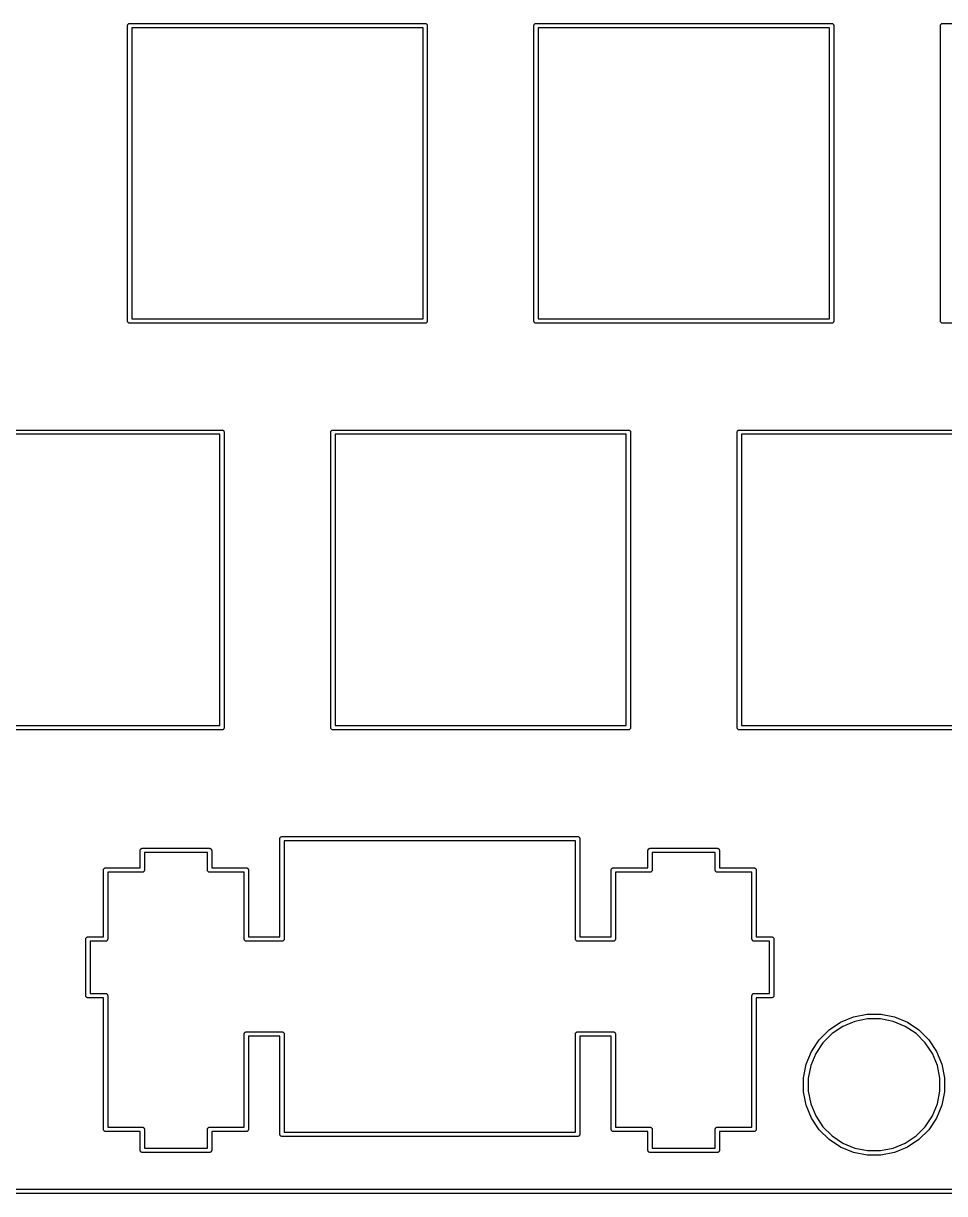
# Model space of a CAD drawing. Header units: centimetres. Extents: x -0.1 to 30.4, y -9.4 to 0.1.
# Drawn here: x 8.7 to 13.02, y -9.43 to -3.95 of the extents above; entities that cross this region are included whole.
import ezdxf

# ---------------------------------------------------------------- set-up
doc = ezdxf.new("R2010")
doc.units = ezdxf.units.CM
doc.header["$MEASUREMENT"] = 0
doc.layers.add('KeyboardPlate v1_BLACK', color=7, linetype='Continuous')

msp = doc.modelspace()

# ---------------------------------------------------------------- linework, layer by layer
at = {"layer": 'KeyboardPlate v1_BLACK'}
for p, q in [((9.18897, -3.96035), (9.18916, -3.95839)), ((9.18901, -3.96084), (9.18897, -3.96035)), ((9.18901, -5.34476), (9.18901, -3.96084)), ((9.18916, -3.95839), (9.18973, -3.9565)), ((9.18973, -3.9565), (9.19066, -3.95477)), ((9.19066, -3.95477), (9.19191, -3.95324)), ((9.19191, -3.95324), (9.19343, -3.952)), ((9.19343, -3.952), (9.19517, -3.95107)), ((9.19517, -3.95107), (9.19705, -3.95049)), ((9.19705, -3.95049), (9.19852, -3.95035)), ((9.19852, -3.95035), (9.19901, -3.9503)), ((9.19901, -3.9503), (9.1995, -3.95035)), ((9.1995, -3.95035), (10.5836, -3.95035)), ((9.20901, -3.97035), (9.20901, -5.33525)), ((10.5741, -3.97035), (9.20901, -3.97035)), ((10.5741, -5.33525), (10.5741, -3.97035)), ((10.5836, -3.95035), (10.5841, -3.9503)), ((10.5841, -3.9503), (10.5846, -3.95035)), ((10.5846, -3.95035), (10.5861, -3.95049)), ((10.5861, -3.95049), (10.5879, -3.95107)), ((10.5879, -3.95107), (10.5897, -3.952)), ((10.5897, -3.952), (10.5912, -3.95324)), ((10.5912, -3.95324), (10.5925, -3.95477)), ((10.5925, -3.95477), (10.5934, -3.9565)), ((10.5934, -3.9565), (10.594, -3.95839)), ((10.594, -3.95839), (10.5942, -3.96035)), ((10.5942, -3.96035), (10.5941, -3.96084)), ((10.5941, -3.96084), (10.5941, -5.34476)), ((11.094, -3.96035), (11.0941, -3.95839)), ((11.094, -3.96084), (11.094, -3.96035)), ((11.094, -5.34476), (11.094, -3.96084)), ((11.0941, -3.95839), (11.0947, -3.9565)), ((11.0947, -3.9565), (11.0956, -3.95477)), ((11.0956, -3.95477), (11.0969, -3.95324)), ((11.0969, -3.95324), (11.0984, -3.952)), ((11.0984, -3.952), (11.1002, -3.95107)), ((11.1002, -3.95107), (11.102, -3.95049)), ((11.102, -3.95049), (11.1035, -3.95035)), ((11.1035, -3.95035), (11.104, -3.9503)), ((11.104, -3.9503), (11.1045, -3.95035)), ((11.1045, -3.95035), (12.4886, -3.95035)), ((12.4791, -3.97035), (11.114, -3.97035)), ((11.114, -3.97035), (11.114, -5.33525)), ((12.4791, -5.33525), (12.4791, -3.97035)), ((12.4886, -3.95035), (12.4891, -3.9503)), ((12.4891, -3.9503), (12.4896, -3.95035)), ((12.4896, -3.95035), (12.4911, -3.95049)), ((12.4911, -3.95049), (12.4929, -3.95107)), ((12.4929, -3.95107), (12.4947, -3.952)), ((12.4947, -3.952), (12.4962, -3.95324)), ((12.4962, -3.95324), (12.4975, -3.95477)), ((12.4975, -3.95477), (12.4984, -3.9565)), ((12.4984, -3.9565), (12.499, -3.95839)), ((12.499, -3.95839), (12.4992, -3.96035)), ((12.4992, -3.96035), (12.4991, -3.96084)), ((12.4991, -3.96084), (12.4991, -5.34476)), ((12.999, -3.96035), (12.9991, -3.95839)), ((12.999, -3.96084), (12.999, -3.96035)), ((12.999, -5.34476), (12.999, -3.96084)), ((12.9991, -3.95839), (12.9997, -3.9565)), ((12.9997, -3.9565), (13.0006, -3.95477)), ((13.0006, -3.95477), (13.0019, -3.95324)), ((13.0019, -3.95324), (13.0034, -3.952)), ((13.0034, -3.952), (13.0052, -3.95107)), ((13.0052, -3.95107), (13.007, -3.95049)), ((13.007, -3.95049), (13.0085, -3.95035)), ((13.0085, -3.95035), (13.009, -3.9503)), ((13.009, -3.9503), (13.0095, -3.95035)), ((13.0095, -3.95035), (14.3936, -3.95035)), ((9.18897, -5.34525), (9.18901, -5.34476)), ((9.18916, -5.34721), (9.18897, -5.34525)), ((9.18973, -5.3491), (9.18916, -5.34721)), ((9.19066, -5.35083), (9.18973, -5.3491)), ((9.19191, -5.35236), (9.19066, -5.35083)), ((9.19343, -5.3536), (9.19191, -5.35236)), ((9.19517, -5.35453), (9.19343, -5.3536)), ((9.19705, -5.35511), (9.19517, -5.35453)), ((9.19901, -5.3553), (9.19705, -5.35511)), ((9.1995, -5.35525), (9.19901, -5.3553)), ((10.5836, -5.35525), (9.1995, -5.35525)), ((9.20901, -5.33525), (10.5741, -5.33525)), ((10.5841, -5.3553), (10.5836, -5.35525)), ((10.5846, -5.35525), (10.5841, -5.3553)), ((10.5861, -5.35511), (10.5846, -5.35525)), ((10.5879, -5.35453), (10.5861, -5.35511)), ((10.5897, -5.3536), (10.5879, -5.35453)), ((10.5912, -5.35236), (10.5897, -5.3536)), ((10.5925, -5.35083), (10.5912, -5.35236)), ((10.5934, -5.3491), (10.5925, -5.35083)), ((10.594, -5.34721), (10.5934, -5.3491)), ((10.5942, -5.34525), (10.594, -5.34721)), ((10.5941, -5.34476), (10.5942, -5.34525)), ((11.094, -5.34525), (11.094, -5.34476)), ((11.0941, -5.34721), (11.094, -5.34525)), ((11.0947, -5.3491), (11.0941, -5.34721)), ((11.0956, -5.35083), (11.0947, -5.3491)), ((11.0969, -5.35236), (11.0956, -5.35083)), ((11.0984, -5.3536), (11.0969, -5.35236)), ((11.1002, -5.35453), (11.0984, -5.3536)), ((11.102, -5.35511), (11.1002, -5.35453)), ((11.104, -5.3553), (11.102, -5.35511)), ((11.1045, -5.35525), (11.104, -5.3553)), ((12.4886, -5.35525), (11.1045, -5.35525)), ((11.114, -5.33525), (12.4791, -5.33525)), ((12.4891, -5.3553), (12.4886, -5.35525)), ((12.4896, -5.35525), (12.4891, -5.3553)), ((12.4911, -5.35511), (12.4896, -5.35525)), ((12.4929, -5.35453), (12.4911, -5.35511)), ((12.4947, -5.3536), (12.4929, -5.35453)), ((12.4962, -5.35236), (12.4947, -5.3536)), ((12.4975, -5.35083), (12.4962, -5.35236)), ((12.4984, -5.3491), (12.4975, -5.35083)), ((12.499, -5.34721), (12.4984, -5.3491)), ((12.4992, -5.34525), (12.499, -5.34721)), ((12.4991, -5.34476), (12.4992, -5.34525)), ((12.999, -5.34525), (12.999, -5.34476)), ((12.9991, -5.34721), (12.999, -5.34525)), ((12.9997, -5.3491), (12.9991, -5.34721)), ((13.0006, -5.35083), (12.9997, -5.3491)), ((13.0019, -5.35236), (13.0006, -5.35083)), ((13.0034, -5.3536), (13.0019, -5.35236)), ((13.0052, -5.35453), (13.0034, -5.3536)), ((13.007, -5.35511), (13.0052, -5.35453)), ((13.009, -5.3553), (13.007, -5.35511)), ((13.0095, -5.35525), (13.009, -5.3553)), ((14.3936, -5.35525), (13.0095, -5.35525)), ((8.247, -5.85535), (9.63106, -5.85535)), ((9.63106, -5.85535), (9.63155, -5.8553)), ((9.63155, -5.8553), (9.63204, -5.85535)), ((9.63204, -5.85535), (9.63351, -5.85549)), ((9.63351, -5.85549), (9.6354, -5.85607)), ((9.6354, -5.85607), (9.63714, -5.857)), ((9.63714, -5.857), (9.63866, -5.85824)), ((9.63866, -5.85824), (9.63991, -5.85977)), ((9.63991, -5.85977), (9.64084, -5.8615)), ((9.64084, -5.8615), (9.64141, -5.86339)), ((9.64141, -5.86339), (9.6416, -5.86535)), ((9.6416, -5.86535), (9.64155, -5.86584)), ((9.64155, -5.86584), (9.64155, -7.24978)), ((10.1415, -5.86535), (10.1416, -5.86339)), ((10.1415, -5.86584), (10.1415, -5.86535)), ((10.1415, -7.24978), (10.1415, -5.86584)), ((10.1416, -5.86339), (10.1422, -5.8615)), ((10.1422, -5.8615), (10.1431, -5.85977)), ((10.1431, -5.85977), (10.1444, -5.85824)), ((10.1444, -5.85824), (10.1459, -5.857)), ((10.1459, -5.857), (10.1477, -5.85607)), ((10.1477, -5.85607), (10.1495, -5.85549)), ((10.1495, -5.85549), (10.151, -5.85535)), ((10.151, -5.85535), (10.1515, -5.8553)), ((10.1515, -5.8553), (10.152, -5.85535)), ((10.152, -5.85535), (11.5361, -5.85535)), ((11.5361, -5.85535), (11.5366, -5.8553)), ((11.5366, -5.8553), (11.5371, -5.85535)), ((11.5371, -5.85535), (11.5386, -5.85549)), ((11.5386, -5.85549), (11.5404, -5.85607)), ((11.5404, -5.85607), (11.5422, -5.857)), ((11.5422, -5.857), (11.5437, -5.85824)), ((11.5437, -5.85824), (11.545, -5.85977)), ((11.545, -5.85977), (11.5459, -5.8615)), ((11.5459, -5.8615), (11.5465, -5.86339)), ((11.5465, -5.86339), (11.5467, -5.86535)), ((11.5467, -5.86535), (11.5466, -5.86584)), ((11.5466, -5.86584), (11.5466, -7.24978)), ((12.0465, -5.86535), (12.0466, -5.86339)), ((12.0465, -5.86584), (12.0465, -5.86535)), ((12.0465, -7.24978), (12.0465, -5.86584)), ((12.0466, -5.86339), (12.0472, -5.8615)), ((12.0472, -5.8615), (12.0481, -5.85977)), ((12.0481, -5.85977), (12.0494, -5.85824)), ((12.0494, -5.85824), (12.0509, -5.857)), ((12.0509, -5.857), (12.0527, -5.85607)), ((12.0527, -5.85607), (12.0545, -5.85549)), ((12.0545, -5.85549), (12.056, -5.85535)), ((12.056, -5.85535), (12.0565, -5.8553)), ((12.0565, -5.8553), (12.057, -5.85535)), ((12.057, -5.85535), (13.4411, -5.85535)), ((9.62155, -5.87535), (8.25651, -5.87535)), ((9.62155, -7.24027), (9.62155, -5.87535)), ((11.5266, -5.87535), (10.1615, -5.87535)), ((10.1615, -5.87535), (10.1615, -7.24027)), ((11.5266, -7.24027), (11.5266, -5.87535)), ((13.4316, -5.87535), (12.0665, -5.87535)), ((12.0665, -5.87535), (12.0665, -7.24027)), ((9.63106, -7.26027), (8.247, -7.26027)), ((8.25651, -7.24027), (9.62155, -7.24027)), ((9.63155, -7.26032), (9.63106, -7.26027)), ((9.63204, -7.26027), (9.63155, -7.26032)), ((9.63351, -7.26013), (9.63204, -7.26027)), ((9.6354, -7.25955), (9.63351, -7.26013)), ((9.63714, -7.25862), (9.6354, -7.25955)), ((9.63866, -7.25738), (9.63714, -7.25862)), ((9.63991, -7.25585), (9.63866, -7.25738)), ((9.64084, -7.25412), (9.63991, -7.25585)), ((9.64141, -7.25223), (9.64084, -7.25412)), ((9.6416, -7.25027), (9.64141, -7.25223)), ((9.64155, -7.24978), (9.6416, -7.25027)), ((10.1415, -7.25027), (10.1415, -7.24978)), ((10.1416, -7.25223), (10.1415, -7.25027)), ((10.1422, -7.25412), (10.1416, -7.25223)), ((10.1431, -7.25585), (10.1422, -7.25412)), ((10.1444, -7.25738), (10.1431, -7.25585)), ((10.1459, -7.25862), (10.1444, -7.25738)), ((10.1477, -7.25955), (10.1459, -7.25862)), ((10.1495, -7.26013), (10.1477, -7.25955)), ((10.1515, -7.26032), (10.1495, -7.26013)), ((10.152, -7.26027), (10.1515, -7.26032)), ((11.5361, -7.26027), (10.152, -7.26027)), ((10.1615, -7.24027), (11.5266, -7.24027)), ((11.5366, -7.26032), (11.5361, -7.26027)), ((11.5371, -7.26027), (11.5366, -7.26032)), ((11.5386, -7.26013), (11.5371, -7.26027)), ((11.5404, -7.25955), (11.5386, -7.26013)), ((11.5422, -7.25862), (11.5404, -7.25955)), ((11.5437, -7.25738), (11.5422, -7.25862)), ((11.545, -7.25585), (11.5437, -7.25738)), ((11.5459, -7.25412), (11.545, -7.25585)), ((11.5465, -7.25223), (11.5459, -7.25412)), ((11.5467, -7.25027), (11.5465, -7.25223)), ((11.5466, -7.24978), (11.5467, -7.25027)), ((12.0465, -7.25027), (12.0465, -7.24978)), ((12.0466, -7.25223), (12.0465, -7.25027)), ((12.0472, -7.25412), (12.0466, -7.25223)), ((12.0481, -7.25585), (12.0472, -7.25412)), ((12.0494, -7.25738), (12.0481, -7.25585)), ((12.0509, -7.25862), (12.0494, -7.25738)), ((12.0527, -7.25955), (12.0509, -7.25862)), ((12.0545, -7.26013), (12.0527, -7.25955)), ((12.0565, -7.26032), (12.0545, -7.26013)), ((12.057, -7.26027), (12.0565, -7.26032)), ((13.4411, -7.26027), (12.057, -7.26027)), ((12.0665, -7.24027), (13.4316, -7.24027)), ((9.90346, -7.77034), (9.90365, -7.76838)), ((9.9035, -7.77083), (9.90346, -7.77034)), ((9.9035, -8.23025), (9.9035, -7.77083)), ((9.90365, -7.76838), (9.90422, -7.76649)), ((9.90422, -7.76649), (9.90515, -7.76476)), ((9.90515, -7.76476), (9.9064, -7.76323)), ((9.9064, -7.76323), (9.90792, -7.76199)), ((9.90792, -7.76199), (9.90966, -7.76106)), ((9.90966, -7.76106), (9.91154, -7.76048)), ((9.91154, -7.76048), (9.91301, -7.76034)), ((9.91301, -7.76034), (9.9135, -7.76029)), ((9.9135, -7.76029), (9.91399, -7.76034)), ((9.91399, -7.76034), (11.2979, -7.76034)), ((11.2884, -7.78034), (9.9235, -7.78034)), ((9.9235, -7.78034), (9.9235, -8.23976)), ((11.2884, -8.23976), (11.2884, -7.78034)), ((11.2979, -7.76034), (11.2984, -7.76029)), ((11.2984, -7.76029), (11.2989, -7.76034)), ((11.2989, -7.76034), (11.3004, -7.76048)), ((11.3004, -7.76048), (11.3022, -7.76106)), ((11.3022, -7.76106), (11.304, -7.76199)), ((11.304, -7.76199), (11.3055, -7.76323)), ((11.3055, -7.76323), (11.3068, -7.76476)), ((11.3068, -7.76476), (11.3077, -7.76649)), ((11.3077, -7.76649), (11.3083, -7.76838)), ((11.3083, -7.76838), (11.3085, -7.77034)), ((11.3085, -7.77034), (11.3084, -7.77083)), ((11.3084, -7.77083), (11.3084, -8.23025)), ((9.24834, -7.82532), (9.24853, -7.82336)), ((9.24838, -7.82581), (9.24834, -7.82532)), ((9.24838, -7.90724), (9.24838, -7.82581)), ((9.24853, -7.82336), (9.2491, -7.82147)), ((9.2491, -7.82147), (9.25003, -7.81974)), ((9.25003, -7.81974), (9.25128, -7.81821)), ((9.25128, -7.81821), (9.2528, -7.81697)), ((9.2528, -7.81697), (9.25454, -7.81604)), ((9.25454, -7.81604), (9.25642, -7.81546)), ((9.25642, -7.81546), (9.25789, -7.81532)), ((9.25789, -7.81532), (9.25838, -7.81527)), ((9.25838, -7.81527), (9.25887, -7.81532)), ((9.25887, -7.81532), (9.57292, -7.81532)), ((9.26838, -7.83532), (9.26838, -7.91675)), ((9.56341, -7.83532), (9.26838, -7.83532)), ((9.56341, -7.91675), (9.56341, -7.83532)), ((9.57292, -7.81532), (9.57341, -7.81527)), ((9.57341, -7.81527), (9.5739, -7.81532)), ((9.5739, -7.81532), (9.57537, -7.81546)), ((9.57537, -7.81546), (9.57726, -7.81604)), ((9.57726, -7.81604), (9.579, -7.81697)), ((9.579, -7.81697), (9.58052, -7.81821)), ((9.58052, -7.81821), (9.58177, -7.81974)), ((9.58177, -7.81974), (9.5827, -7.82147)), ((9.5827, -7.82147), (9.58327, -7.82336)), ((9.58327, -7.82336), (9.58346, -7.82532)), ((9.58346, -7.82532), (9.58341, -7.82581)), ((9.58341, -7.82581), (9.58341, -7.90724)), ((11.6284, -7.82532), (11.6285, -7.82336)), ((11.6284, -7.82581), (11.6284, -7.82532)), ((11.6284, -7.90724), (11.6284, -7.82581)), ((11.6285, -7.82336), (11.6291, -7.82147)), ((11.6291, -7.82147), (11.63, -7.81974)), ((11.63, -7.81974), (11.6313, -7.81821)), ((11.6313, -7.81821), (11.6328, -7.81697)), ((11.6328, -7.81697), (11.6346, -7.81604)), ((11.6346, -7.81604), (11.6364, -7.81546)), ((11.6364, -7.81546), (11.6379, -7.81532)), ((11.6379, -7.81532), (11.6384, -7.81527)), ((11.6384, -7.81527), (11.6389, -7.81532)), ((11.6389, -7.81532), (11.9529, -7.81532)), ((11.9434, -7.83532), (11.6484, -7.83532)), ((11.6484, -7.83532), (11.6484, -7.91675)), ((11.9434, -7.91675), (11.9434, -7.83532)), ((11.9529, -7.81532), (11.9534, -7.81527)), ((11.9534, -7.81527), (11.9539, -7.81532)), ((11.9539, -7.81532), (11.9554, -7.81546)), ((11.9554, -7.81546), (11.9572, -7.81604)), ((11.9572, -7.81604), (11.959, -7.81697)), ((11.959, -7.81697), (11.9605, -7.81821)), ((11.9605, -7.81821), (11.9618, -7.81974)), ((11.9618, -7.81974), (11.9627, -7.82147)), ((11.9627, -7.82147), (11.9633, -7.82336)), ((11.9633, -7.82336), (11.9635, -7.82532)), ((11.9635, -7.82532), (11.9634, -7.82581)), ((11.9634, -7.82581), (11.9634, -7.90724)), ((9.07597, -7.91724), (9.07616, -7.91528)), ((9.07601, -7.91773), (9.07597, -7.91724)), ((9.07601, -8.23025), (9.07601, -7.91773)), ((9.07616, -7.91528), (9.07673, -7.91339)), ((9.07673, -7.91339), (9.07766, -7.91166)), ((9.07766, -7.91166), (9.07891, -7.91013)), ((9.07891, -7.91013), (9.08043, -7.90889)), ((9.08043, -7.90889), (9.08217, -7.90796)), ((9.08217, -7.90796), (9.08405, -7.90738)), ((9.08405, -7.90738), (9.08552, -7.90724)), ((9.08552, -7.90724), (9.08601, -7.90719)), ((9.08601, -7.90719), (9.0865, -7.90724)), ((9.0865, -7.90724), (9.24838, -7.90724)), ((9.09601, -7.92724), (9.09601, -8.23976)), ((9.25789, -7.92724), (9.09601, -7.92724)), ((9.25838, -7.92729), (9.25789, -7.92724)), ((9.25887, -7.92724), (9.25838, -7.92729)), ((9.26034, -7.9271), (9.25887, -7.92724)), ((9.26223, -7.92652), (9.26034, -7.9271)), ((9.26397, -7.92559), (9.26223, -7.92652)), ((9.26549, -7.92435), (9.26397, -7.92559)), ((9.26674, -7.92282), (9.26549, -7.92435)), ((9.26767, -7.92109), (9.26674, -7.92282)), ((9.26824, -7.9192), (9.26767, -7.92109)), ((9.26843, -7.91724), (9.26824, -7.9192)), ((9.26838, -7.91675), (9.26843, -7.91724)), ((9.56337, -7.91724), (9.56341, -7.91675)), ((9.56356, -7.9192), (9.56337, -7.91724)), ((9.56413, -7.92109), (9.56356, -7.9192)), ((9.56506, -7.92282), (9.56413, -7.92109)), ((9.56631, -7.92435), (9.56506, -7.92282)), ((9.56783, -7.92559), (9.56631, -7.92435)), ((9.56957, -7.92652), (9.56783, -7.92559)), ((9.57145, -7.9271), (9.56957, -7.92652)), ((9.57341, -7.92729), (9.57145, -7.9271)), ((9.5739, -7.92724), (9.57341, -7.92729)), ((9.73596, -7.92724), (9.5739, -7.92724)), ((9.58341, -7.90724), (9.74547, -7.90724)), ((9.73596, -8.23976), (9.73596, -7.92724)), ((9.74547, -7.90724), (9.74596, -7.90719)), ((9.74596, -7.90719), (9.74645, -7.90724)), ((9.74645, -7.90724), (9.74792, -7.90738)), ((9.74792, -7.90738), (9.74981, -7.90796)), ((9.74981, -7.90796), (9.75155, -7.90889)), ((9.75155, -7.90889), (9.75307, -7.91013)), ((9.75307, -7.91013), (9.75432, -7.91166)), ((9.75432, -7.91166), (9.75525, -7.91339)), ((9.75525, -7.91339), (9.75582, -7.91528)), ((9.75582, -7.91528), (9.75601, -7.91724)), ((9.75601, -7.91724), (9.75596, -7.91773)), ((9.75596, -7.91773), (9.75596, -8.23025)), ((11.456, -7.91724), (11.4561, -7.91528)), ((11.456, -7.91773), (11.456, -7.91724)), ((11.456, -8.23025), (11.456, -7.91773)), ((11.4561, -7.91528), (11.4567, -7.91339)), ((11.4567, -7.91339), (11.4576, -7.91166)), ((11.4576, -7.91166), (11.4589, -7.91013)), ((11.4589, -7.91013), (11.4604, -7.90889)), ((11.4604, -7.90889), (11.4622, -7.90796)), ((11.4622, -7.90796), (11.464, -7.90738)), ((11.464, -7.90738), (11.4655, -7.90724)), ((11.4655, -7.90724), (11.466, -7.90719)), ((11.466, -7.90719), (11.4665, -7.90724)), ((11.4665, -7.90724), (11.6284, -7.90724)), ((11.476, -7.92724), (11.476, -8.23976)), ((11.6379, -7.92724), (11.476, -7.92724)), ((11.6384, -7.92729), (11.6379, -7.92724)), ((11.6389, -7.92724), (11.6384, -7.92729)), ((11.6404, -7.9271), (11.6389, -7.92724)), ((11.6422, -7.92652), (11.6404, -7.9271)), ((11.644, -7.92559), (11.6422, -7.92652)), ((11.6455, -7.92435), (11.644, -7.92559)), ((11.6468, -7.92282), (11.6455, -7.92435)), ((11.6477, -7.92109), (11.6468, -7.92282)), ((11.6483, -7.9192), (11.6477, -7.92109)), ((11.6485, -7.91724), (11.6483, -7.9192)), ((11.6484, -7.91675), (11.6485, -7.91724)), ((11.9434, -7.91724), (11.9434, -7.91675)), ((11.9435, -7.9192), (11.9434, -7.91724)), ((11.9441, -7.92109), (11.9435, -7.9192)), ((11.945, -7.92282), (11.9441, -7.92109)), ((11.9463, -7.92435), (11.945, -7.92282)), ((11.9478, -7.92559), (11.9463, -7.92435)), ((11.9496, -7.92652), (11.9478, -7.92559)), ((11.9514, -7.9271), (11.9496, -7.92652)), ((11.9534, -7.92729), (11.9514, -7.9271)), ((11.9539, -7.92724), (11.9534, -7.92729)), ((12.1159, -7.92724), (11.9539, -7.92724)), ((11.9634, -7.90724), (12.1254, -7.90724)), ((12.1159, -8.23976), (12.1159, -7.92724)), ((12.1254, -7.90724), (12.1259, -7.90719)), ((12.1259, -7.90719), (12.1264, -7.90724)), ((12.1264, -7.90724), (12.1279, -7.90738)), ((12.1279, -7.90738), (12.1297, -7.90796)), ((12.1297, -7.90796), (12.1315, -7.90889)), ((12.1315, -7.90889), (12.133, -7.91013)), ((12.133, -7.91013), (12.1343, -7.91166)), ((12.1343, -7.91166), (12.1352, -7.91339)), ((12.1352, -7.91339), (12.1358, -7.91528)), ((12.1358, -7.91528), (12.136, -7.91724)), ((12.136, -7.91724), (12.1359, -7.91773)), ((12.1359, -7.91773), (12.1359, -8.23025)), ((8.99343, -8.24025), (8.99362, -8.23829)), ((8.99347, -8.24074), (8.99343, -8.24025)), ((8.99347, -8.50475), (8.99347, -8.24074)), ((8.99362, -8.23829), (8.99419, -8.2364)), ((8.99419, -8.2364), (8.99512, -8.23467)), ((8.99512, -8.23467), (8.99637, -8.23314)), ((8.99637, -8.23314), (8.99789, -8.2319)), ((8.99789, -8.2319), (8.99963, -8.23097)), ((8.99963, -8.23097), (9.00151, -8.23039)), ((9.00151, -8.23039), (9.00298, -8.23025)), ((9.00298, -8.23025), (9.00347, -8.2302)), ((9.00347, -8.2302), (9.00396, -8.23025)), ((9.00396, -8.23025), (9.07601, -8.23025)), ((9.08552, -8.25025), (9.01347, -8.25025)), ((9.01347, -8.25025), (9.01347, -8.49525)), ((9.08601, -8.2503), (9.08552, -8.25025)), ((9.0865, -8.25025), (9.08601, -8.2503)), ((9.08797, -8.25011), (9.0865, -8.25025)), ((9.08986, -8.24953), (9.08797, -8.25011)), ((9.0916, -8.2486), (9.08986, -8.24953)), ((9.09312, -8.24736), (9.0916, -8.2486)), ((9.09437, -8.24583), (9.09312, -8.24736)), ((9.0953, -8.2441), (9.09437, -8.24583)), ((9.09587, -8.24221), (9.0953, -8.2441)), ((9.09606, -8.24025), (9.09587, -8.24221)), ((9.09601, -8.23976), (9.09606, -8.24025)), ((9.73592, -8.24025), (9.73596, -8.23976)), ((9.73611, -8.24221), (9.73592, -8.24025)), ((9.73668, -8.2441), (9.73611, -8.24221)), ((9.73761, -8.24583), (9.73668, -8.2441)), ((9.73886, -8.24736), (9.73761, -8.24583)), ((9.74038, -8.2486), (9.73886, -8.24736)), ((9.74212, -8.24953), (9.74038, -8.2486)), ((9.744, -8.25011), (9.74212, -8.24953)), ((9.74596, -8.2503), (9.744, -8.25011)), ((9.74645, -8.25025), (9.74596, -8.2503)), ((9.91301, -8.25025), (9.74645, -8.25025)), ((9.75596, -8.23025), (9.9035, -8.23025)), ((9.9135, -8.2503), (9.91301, -8.25025)), ((9.91399, -8.25025), (9.9135, -8.2503)), ((9.91546, -8.25011), (9.91399, -8.25025)), ((9.91735, -8.24953), (9.91546, -8.25011)), ((9.91909, -8.2486), (9.91735, -8.24953)), ((9.92061, -8.24736), (9.91909, -8.2486)), ((9.92186, -8.24583), (9.92061, -8.24736)), ((9.92279, -8.2441), (9.92186, -8.24583)), ((9.92336, -8.24221), (9.92279, -8.2441)), ((9.92355, -8.24025), (9.92336, -8.24221)), ((9.9235, -8.23976), (9.92355, -8.24025)), ((11.2884, -8.24025), (11.2884, -8.23976)), ((11.2885, -8.24221), (11.2884, -8.24025)), ((11.2891, -8.2441), (11.2885, -8.24221)), ((11.29, -8.24583), (11.2891, -8.2441)), ((11.2913, -8.24736), (11.29, -8.24583)), ((11.2928, -8.2486), (11.2913, -8.24736)), ((11.2946, -8.24953), (11.2928, -8.2486)), ((11.2964, -8.25011), (11.2946, -8.24953)), ((11.2984, -8.2503), (11.2964, -8.25011)), ((11.2989, -8.25025), (11.2984, -8.2503)), ((11.4655, -8.25025), (11.2989, -8.25025)), ((11.3084, -8.23025), (11.456, -8.23025)), ((11.466, -8.2503), (11.4655, -8.25025)), ((11.4665, -8.25025), (11.466, -8.2503)), ((11.468, -8.25011), (11.4665, -8.25025)), ((11.4698, -8.24953), (11.468, -8.25011)), ((11.4716, -8.2486), (11.4698, -8.24953)), ((11.4731, -8.24736), (11.4716, -8.2486)), ((11.4744, -8.24583), (11.4731, -8.24736)), ((11.4753, -8.2441), (11.4744, -8.24583)), ((11.4759, -8.24221), (11.4753, -8.2441)), ((11.4761, -8.24025), (11.4759, -8.24221)), ((11.476, -8.23976), (11.4761, -8.24025)), ((12.1159, -8.24025), (12.1159, -8.23976)), ((12.116, -8.24221), (12.1159, -8.24025)), ((12.1166, -8.2441), (12.116, -8.24221)), ((12.1175, -8.24583), (12.1166, -8.2441)), ((12.1188, -8.24736), (12.1175, -8.24583)), ((12.1203, -8.2486), (12.1188, -8.24736)), ((12.1221, -8.24953), (12.1203, -8.2486)), ((12.1239, -8.25011), (12.1221, -8.24953)), ((12.1259, -8.2503), (12.1239, -8.25011)), ((12.1264, -8.25025), (12.1259, -8.2503)), ((12.1985, -8.25025), (12.1264, -8.25025)), ((12.1359, -8.23025), (12.208, -8.23025)), ((12.1985, -8.49525), (12.1985, -8.25025)), ((12.208, -8.23025), (12.2085, -8.2302)), ((12.2085, -8.2302), (12.209, -8.23025)), ((12.209, -8.23025), (12.2105, -8.23039)), ((12.2105, -8.23039), (12.2123, -8.23097)), ((12.2123, -8.23097), (12.2141, -8.2319)), ((12.2141, -8.2319), (12.2156, -8.23314)), ((12.2156, -8.23314), (12.2169, -8.23467)), ((12.2169, -8.23467), (12.2178, -8.2364)), ((12.2178, -8.2364), (12.2184, -8.23829)), ((12.2184, -8.23829), (12.2186, -8.24025)), ((12.2186, -8.24025), (12.2185, -8.24074)), ((12.2185, -8.24074), (12.2185, -8.50476)), ((9.01347, -8.49525), (9.08552, -8.49525)), ((9.08552, -8.49525), (9.08601, -8.4952)), ((9.08601, -8.4952), (9.0865, -8.49525)), ((9.0865, -8.49525), (9.08797, -8.49539)), ((9.08797, -8.49539), (9.08986, -8.49596)), ((9.08986, -8.49596), (9.0916, -8.49689)), ((9.0916, -8.49689), (9.09312, -8.49814)), ((9.09312, -8.49814), (9.09437, -8.49966)), ((12.1175, -8.49966), (12.1188, -8.49814)), ((12.1188, -8.49814), (12.1203, -8.49689)), ((12.1203, -8.49689), (12.1221, -8.49596)), ((12.1221, -8.49596), (12.1239, -8.49539)), ((12.1239, -8.49539), (12.1254, -8.49525)), ((12.1254, -8.49525), (12.1259, -8.4952)), ((12.1259, -8.4952), (12.1264, -8.49525)), ((12.1264, -8.49525), (12.1985, -8.49525)), ((8.99343, -8.50525), (8.99347, -8.50475)), ((8.99362, -8.50721), (8.99343, -8.50525)), ((8.99419, -8.50909), (8.99362, -8.50721)), ((8.99512, -8.51083), (8.99419, -8.50909)), ((8.99637, -8.51235), (8.99512, -8.51083)), ((8.99789, -8.5136), (8.99637, -8.51235)), ((8.99963, -8.51453), (8.99789, -8.5136)), ((9.00151, -8.5151), (8.99963, -8.51453)), ((9.00298, -8.51525), (9.00151, -8.5151)), ((9.00347, -8.51529), (9.00298, -8.51525)), ((9.00396, -8.51525), (9.00347, -8.51529)), ((9.07601, -8.51525), (9.00396, -8.51525)), ((9.07601, -9.13176), (9.07601, -8.51525)), ((9.09437, -8.49966), (9.0953, -8.5014)), ((9.0953, -8.5014), (9.09587, -8.50329)), ((9.09587, -8.50329), (9.09606, -8.50525)), ((9.09606, -8.50525), (9.09601, -8.50574)), ((9.09601, -8.50574), (9.09601, -9.12225)), ((12.1159, -8.50525), (12.116, -8.50329)), ((12.1159, -8.50574), (12.1159, -8.50525)), ((12.1159, -9.12225), (12.1159, -8.50574)), ((12.116, -8.50329), (12.1166, -8.5014)), ((12.1166, -8.5014), (12.1175, -8.49966)), ((12.1359, -8.51525), (12.1359, -9.13176)), ((12.208, -8.51525), (12.1359, -8.51525)), ((12.2085, -8.51529), (12.208, -8.51525)), ((12.209, -8.51525), (12.2085, -8.51529)), ((12.2105, -8.5151), (12.209, -8.51525)), ((12.2123, -8.51453), (12.2105, -8.5151)), ((12.2141, -8.5136), (12.2123, -8.51453)), ((12.2156, -8.51235), (12.2141, -8.5136)), ((12.2169, -8.51083), (12.2156, -8.51235)), ((12.2178, -8.50909), (12.2169, -8.51083)), ((12.2184, -8.50721), (12.2178, -8.50909)), ((12.2186, -8.50525), (12.2184, -8.50721)), ((12.2185, -8.50476), (12.2186, -8.50525)), ((12.5314, -8.63018), (12.5915, -8.60528)), ((12.5915, -8.60528), (12.6554, -8.59258)), ((12.6554, -8.59258), (12.7205, -8.59258)), ((12.7205, -8.59258), (12.7843, -8.60528)), ((12.7843, -8.60528), (12.8444, -8.63018)), ((12.4773, -8.66634), (12.5314, -8.63018)), ((12.5418, -8.64958), (12.4912, -8.68335)), ((12.5979, -8.62633), (12.5418, -8.64958)), ((12.6575, -8.61447), (12.5979, -8.62633)), ((12.7183, -8.61447), (12.6575, -8.61447)), ((12.7779, -8.62633), (12.7183, -8.61447)), ((12.834, -8.64958), (12.7779, -8.62633)), ((12.8846, -8.68335), (12.834, -8.64958)), ((12.8444, -8.63018), (12.8985, -8.66634)), ((9.73592, -8.68522), (9.73611, -8.68326)), ((9.73596, -8.68571), (9.73592, -8.68522)), ((9.73596, -9.12225), (9.73596, -8.68571)), ((9.73611, -8.68326), (9.73668, -8.68137)), ((9.73668, -8.68137), (9.73761, -8.67964)), ((9.73761, -8.67964), (9.73886, -8.67811)), ((9.73886, -8.67811), (9.74038, -8.67686)), ((9.74038, -8.67686), (9.74212, -8.67594)), ((9.74212, -8.67594), (9.744, -8.67536)), ((9.744, -8.67536), (9.74547, -8.67522)), ((9.74547, -8.67522), (9.74596, -8.67517)), ((9.74596, -8.67517), (9.74645, -8.67522)), ((9.74645, -8.67522), (9.91301, -8.67522)), ((9.9035, -8.69522), (9.75596, -8.69522)), ((9.75596, -8.69522), (9.75596, -9.13176)), ((9.9035, -9.15477), (9.9035, -8.69522)), ((9.91301, -8.67522), (9.9135, -8.67517)), ((9.9135, -8.67517), (9.91399, -8.67522)), ((9.91399, -8.67522), (9.91546, -8.67536)), ((9.91546, -8.67536), (9.91735, -8.67594)), ((9.91735, -8.67594), (9.91909, -8.67686)), ((9.91909, -8.67686), (9.92061, -8.67811)), ((9.92061, -8.67811), (9.92186, -8.67964)), ((9.92186, -8.67964), (9.92279, -8.68137)), ((9.92279, -8.68137), (9.92336, -8.68326)), ((9.92336, -8.68326), (9.92355, -8.68522)), ((9.92355, -8.68522), (9.9235, -8.68571)), ((9.9235, -8.68571), (9.9235, -9.14527)), ((11.2884, -8.68522), (11.2885, -8.68326)), ((11.2884, -8.68571), (11.2884, -8.68522)), ((11.2884, -9.14527), (11.2884, -8.68571)), ((11.2885, -8.68326), (11.2891, -8.68137)), ((11.2891, -8.68137), (11.29, -8.67964)), ((11.29, -8.67964), (11.2913, -8.67811)), ((11.2913, -8.67811), (11.2928, -8.67686)), ((11.2928, -8.67686), (11.2946, -8.67594)), ((11.2946, -8.67594), (11.2964, -8.67536)), ((11.2964, -8.67536), (11.2979, -8.67522)), ((11.2979, -8.67522), (11.2984, -8.67517)), ((11.2984, -8.67517), (11.2989, -8.67522)), ((11.2989, -8.67522), (11.4655, -8.67522)), ((11.3084, -8.69522), (11.3084, -9.15478)), ((11.456, -8.69522), (11.3084, -8.69522)), ((11.456, -9.13176), (11.456, -8.69522)), ((11.4655, -8.67522), (11.466, -8.67517)), ((11.466, -8.67517), (11.4665, -8.67522)), ((11.4665, -8.67522), (11.468, -8.67536)), ((11.468, -8.67536), (11.4698, -8.67594)), ((11.4698, -8.67594), (11.4716, -8.67686)), ((11.4716, -8.67686), (11.4731, -8.67811)), ((11.4731, -8.67811), (11.4744, -8.67964)), ((11.4744, -8.67964), (11.4753, -8.68137)), ((11.4753, -8.68137), (11.4759, -8.68326)), ((11.4759, -8.68326), (11.4761, -8.68522)), ((11.4761, -8.68522), (11.476, -8.68571)), ((11.476, -8.68571), (11.476, -9.12225)), ((12.3951, -8.76648), (12.4313, -8.71236)), ((12.4313, -8.71236), (12.4773, -8.66634)), ((12.4912, -8.68335), (12.4483, -8.72632)), ((12.9275, -8.72632), (12.8846, -8.68335)), ((12.8985, -8.66634), (12.9446, -8.71236)), ((12.9446, -8.71236), (12.9807, -8.76648)), ((12.3702, -8.82661), (12.3951, -8.76648)), ((12.4483, -8.72632), (12.4145, -8.77685)), ((12.9613, -8.77685), (12.9275, -8.72632)), ((12.9807, -8.76648), (13.0056, -8.82661)), ((12.3575, -8.89044), (12.3702, -8.82661)), ((12.4145, -8.77685), (12.3913, -8.83299)), ((12.9846, -8.83299), (12.9613, -8.77685)), ((13.0056, -8.82661), (13.0183, -8.89044)), ((12.3913, -8.83299), (12.3794, -8.89259)), ((12.9964, -8.89259), (12.9846, -8.83299)), ((12.3575, -8.95552), (12.3575, -8.89044)), ((12.3794, -8.89259), (12.3794, -8.95337)), ((12.9964, -8.95337), (12.9964, -8.89259)), ((13.0183, -8.89044), (13.0183, -8.95552)), ((12.3702, -9.01935), (12.3575, -8.95552)), ((12.3794, -8.95337), (12.3913, -9.01297)), ((12.9846, -9.01297), (12.9964, -8.95337)), ((13.0183, -8.95552), (13.0056, -9.01935)), ((12.3951, -9.07948), (12.3702, -9.01935)), ((12.3913, -9.01297), (12.4145, -9.06911)), ((12.9613, -9.06911), (12.9846, -9.01297)), ((13.0056, -9.01935), (12.9807, -9.07948)), ((12.4313, -9.1336), (12.3951, -9.07948)), ((12.4145, -9.06911), (12.4483, -9.11964)), ((12.9275, -9.11964), (12.9613, -9.06911)), ((12.9807, -9.07948), (12.9446, -9.1336)), ((9.07597, -9.13225), (9.07601, -9.13176)), ((9.07616, -9.13421), (9.07597, -9.13225)), ((9.07673, -9.1361), (9.07616, -9.13421)), ((9.07766, -9.13784), (9.07673, -9.1361)), ((9.07891, -9.13936), (9.07766, -9.13784)), ((9.08043, -9.14061), (9.07891, -9.13936)), ((9.08217, -9.14154), (9.08043, -9.14061)), ((9.08405, -9.14211), (9.08217, -9.14154)), ((9.08552, -9.14225), (9.08405, -9.14211)), ((9.08601, -9.1423), (9.08552, -9.14225)), ((9.0865, -9.14225), (9.08601, -9.1423)), ((9.24838, -9.14225), (9.0865, -9.14225)), ((9.09601, -9.12225), (9.25789, -9.12225)), ((9.24838, -9.22988), (9.24838, -9.14225)), ((9.25789, -9.12225), (9.25838, -9.1222)), ((9.25838, -9.1222), (9.25887, -9.12225)), ((9.25887, -9.12225), (9.26034, -9.1224)), ((9.26034, -9.1224), (9.26223, -9.12297)), ((9.26223, -9.12297), (9.26397, -9.1239)), ((9.26397, -9.1239), (9.26549, -9.12515)), ((9.26549, -9.12515), (9.26674, -9.12667)), ((9.26674, -9.12667), (9.26767, -9.12841)), ((9.26767, -9.12841), (9.26824, -9.13029)), ((9.26824, -9.13029), (9.26843, -9.13225)), ((9.26843, -9.13225), (9.26838, -9.13274)), ((9.26838, -9.13274), (9.26838, -9.22037)), ((9.56337, -9.13225), (9.56356, -9.13029)), ((9.56341, -9.13274), (9.56337, -9.13225)), ((9.56341, -9.22037), (9.56341, -9.13274)), ((9.56356, -9.13029), (9.56413, -9.12841)), ((9.56413, -9.12841), (9.56506, -9.12667)), ((9.56506, -9.12667), (9.56631, -9.12515)), ((9.56631, -9.12515), (9.56783, -9.1239)), ((9.56783, -9.1239), (9.56957, -9.12297)), ((9.56957, -9.12297), (9.57145, -9.1224)), ((9.57145, -9.1224), (9.57292, -9.12225)), ((9.57292, -9.12225), (9.57341, -9.1222)), ((9.57341, -9.1222), (9.5739, -9.12225)), ((9.5739, -9.12225), (9.73596, -9.12225)), ((9.58341, -9.14225), (9.58341, -9.22988)), ((9.74547, -9.14225), (9.58341, -9.14225)), ((9.74596, -9.1423), (9.74547, -9.14225)), ((9.74645, -9.14225), (9.74596, -9.1423)), ((9.74792, -9.14211), (9.74645, -9.14225)), ((9.74981, -9.14154), (9.74792, -9.14211)), ((9.75155, -9.14061), (9.74981, -9.14154)), ((9.75307, -9.13936), (9.75155, -9.14061)), ((9.75432, -9.13784), (9.75307, -9.13936)), ((9.75525, -9.1361), (9.75432, -9.13784)), ((9.75582, -9.13421), (9.75525, -9.1361)), ((9.75601, -9.13225), (9.75582, -9.13421)), ((9.75596, -9.13176), (9.75601, -9.13225)), ((9.90346, -9.15527), (9.9035, -9.15477)), ((9.90365, -9.15723), (9.90346, -9.15527)), ((9.9235, -9.14527), (11.2884, -9.14527)), ((11.3085, -9.15527), (11.3083, -9.15723)), ((11.3084, -9.15478), (11.3085, -9.15527)), ((11.456, -9.13225), (11.456, -9.13176)), ((11.4561, -9.13421), (11.456, -9.13225)), ((11.4567, -9.1361), (11.4561, -9.13421)), ((11.4576, -9.13784), (11.4567, -9.1361)), ((11.4589, -9.13936), (11.4576, -9.13784)), ((11.4604, -9.14061), (11.4589, -9.13936)), ((11.4622, -9.14154), (11.4604, -9.14061)), ((11.464, -9.14211), (11.4622, -9.14154)), ((11.4655, -9.14225), (11.464, -9.14211)), ((11.466, -9.1423), (11.4655, -9.14225)), ((11.4665, -9.14225), (11.466, -9.1423)), ((11.6284, -9.14225), (11.4665, -9.14225)), ((11.476, -9.12225), (11.6379, -9.12225)), ((11.6284, -9.22988), (11.6284, -9.14225)), ((11.6379, -9.12225), (11.6384, -9.1222)), ((11.6384, -9.1222), (11.6389, -9.12225)), ((11.6389, -9.12225), (11.6404, -9.1224)), ((11.6404, -9.1224), (11.6422, -9.12297)), ((11.6422, -9.12297), (11.644, -9.1239)), ((11.644, -9.1239), (11.6455, -9.12515)), ((11.6455, -9.12515), (11.6468, -9.12667)), ((11.6468, -9.12667), (11.6477, -9.12841)), ((11.6477, -9.12841), (11.6483, -9.13029)), ((11.6483, -9.13029), (11.6485, -9.13225)), ((11.6485, -9.13225), (11.6484, -9.13274)), ((11.6484, -9.13274), (11.6484, -9.22037)), ((11.9434, -9.13225), (11.9435, -9.13029)), ((11.9434, -9.13274), (11.9434, -9.13225)), ((11.9434, -9.22037), (11.9434, -9.13274)), ((11.9435, -9.13029), (11.9441, -9.12841)), ((11.9441, -9.12841), (11.945, -9.12667)), ((11.945, -9.12667), (11.9463, -9.12515)), ((11.9463, -9.12515), (11.9478, -9.1239)), ((11.9478, -9.1239), (11.9496, -9.12297)), ((11.9496, -9.12297), (11.9514, -9.1224)), ((11.9514, -9.1224), (11.9529, -9.12225)), ((11.9529, -9.12225), (11.9534, -9.1222)), ((11.9534, -9.1222), (11.9539, -9.12225)), ((11.9539, -9.12225), (12.1159, -9.12225)), ((11.9634, -9.14225), (11.9634, -9.22988)), ((12.1254, -9.14225), (11.9634, -9.14225)), ((12.1259, -9.1423), (12.1254, -9.14225)), ((12.1264, -9.14225), (12.1259, -9.1423)), ((12.1279, -9.14211), (12.1264, -9.14225)), ((12.1297, -9.14154), (12.1279, -9.14211)), ((12.1315, -9.14061), (12.1297, -9.14154)), ((12.133, -9.13936), (12.1315, -9.14061)), ((12.1343, -9.13784), (12.133, -9.13936)), ((12.1352, -9.1361), (12.1343, -9.13784)), ((12.1358, -9.13421), (12.1352, -9.1361)), ((12.136, -9.13225), (12.1358, -9.13421)), ((12.1359, -9.13176), (12.136, -9.13225)), ((12.4773, -9.17962), (12.4313, -9.1336)), ((12.4483, -9.11964), (12.4912, -9.16261)), ((12.8846, -9.16261), (12.9275, -9.11964)), ((12.9446, -9.1336), (12.8985, -9.17962)), ((9.90422, -9.15911), (9.90365, -9.15723)), ((9.90515, -9.16085), (9.90422, -9.15911)), ((9.9064, -9.16237), (9.90515, -9.16085)), ((9.90792, -9.16362), (9.9064, -9.16237)), ((9.90966, -9.16455), (9.90792, -9.16362)), ((9.91154, -9.16512), (9.90966, -9.16455)), ((9.91301, -9.16527), (9.91154, -9.16512)), ((9.9135, -9.16531), (9.91301, -9.16527)), ((9.91399, -9.16527), (9.9135, -9.16531)), ((11.2979, -9.16527), (9.91399, -9.16527)), ((11.2984, -9.16531), (11.2979, -9.16527)), ((11.2989, -9.16527), (11.2984, -9.16531)), ((11.3004, -9.16512), (11.2989, -9.16527)), ((11.3022, -9.16455), (11.3004, -9.16512)), ((11.304, -9.16362), (11.3022, -9.16455)), ((11.3055, -9.16237), (11.304, -9.16362)), ((11.3068, -9.16085), (11.3055, -9.16237)), ((11.3077, -9.15911), (11.3068, -9.16085)), ((11.3083, -9.15723), (11.3077, -9.15911)), ((12.5314, -9.21578), (12.4773, -9.17962)), ((12.4912, -9.16261), (12.5418, -9.19638)), ((12.5418, -9.19638), (12.5979, -9.21963)), ((12.7779, -9.21963), (12.834, -9.19638)), ((12.834, -9.19638), (12.8846, -9.16261)), ((12.8985, -9.17962), (12.8444, -9.21578)), ((9.24834, -9.23037), (9.24838, -9.22988)), ((9.24853, -9.23233), (9.24834, -9.23037)), ((9.2491, -9.23421), (9.24853, -9.23233)), ((9.25003, -9.23595), (9.2491, -9.23421)), ((9.25128, -9.23747), (9.25003, -9.23595)), ((9.2528, -9.23872), (9.25128, -9.23747)), ((9.25454, -9.23965), (9.2528, -9.23872)), ((9.25642, -9.24022), (9.25454, -9.23965)), ((9.25789, -9.24037), (9.25642, -9.24022)), ((9.25838, -9.24042), (9.25789, -9.24037)), ((9.25887, -9.24037), (9.25838, -9.24042)), ((9.57292, -9.24037), (9.25887, -9.24037)), ((9.26838, -9.22037), (9.56341, -9.22037)), ((9.57341, -9.24042), (9.57292, -9.24037)), ((9.5739, -9.24037), (9.57341, -9.24042)), ((9.57537, -9.24022), (9.5739, -9.24037)), ((9.57726, -9.23965), (9.57537, -9.24022)), ((9.579, -9.23872), (9.57726, -9.23965)), ((9.58052, -9.23747), (9.579, -9.23872)), ((9.58177, -9.23595), (9.58052, -9.23747)), ((9.5827, -9.23421), (9.58177, -9.23595)), ((9.58327, -9.23233), (9.5827, -9.23421)), ((9.58346, -9.23037), (9.58327, -9.23233)), ((9.58341, -9.22988), (9.58346, -9.23037)), ((11.6284, -9.23037), (11.6284, -9.22988)), ((11.6285, -9.23233), (11.6284, -9.23037)), ((11.6291, -9.23421), (11.6285, -9.23233)), ((11.63, -9.23595), (11.6291, -9.23421)), ((11.6313, -9.23747), (11.63, -9.23595)), ((11.6328, -9.23872), (11.6313, -9.23747)), ((11.6346, -9.23965), (11.6328, -9.23872)), ((11.6364, -9.24022), (11.6346, -9.23965)), ((11.6379, -9.24037), (11.6364, -9.24022)), ((11.6384, -9.24042), (11.6379, -9.24037)), ((11.6389, -9.24037), (11.6384, -9.24042)), ((11.9529, -9.24037), (11.6389, -9.24037)), ((11.6484, -9.22037), (11.9434, -9.22037)), ((11.9534, -9.24042), (11.9529, -9.24037)), ((11.9539, -9.24037), (11.9534, -9.24042)), ((11.9554, -9.24022), (11.9539, -9.24037)), ((11.9572, -9.23965), (11.9554, -9.24022)), ((11.959, -9.23872), (11.9572, -9.23965)), ((11.9605, -9.23747), (11.959, -9.23872)), ((11.9618, -9.23595), (11.9605, -9.23747)), ((11.9627, -9.23421), (11.9618, -9.23595)), ((11.9633, -9.23233), (11.9627, -9.23421)), ((11.9635, -9.23037), (11.9633, -9.23233)), ((11.9634, -9.22988), (11.9635, -9.23037)), ((12.5915, -9.24068), (12.5314, -9.21578)), ((12.6554, -9.25338), (12.5915, -9.24068)), ((12.5979, -9.21963), (12.6575, -9.23149)), ((12.7205, -9.25338), (12.6554, -9.25338)), ((12.6575, -9.23149), (12.7183, -9.23149)), ((12.7183, -9.23149), (12.7779, -9.21963)), ((12.7843, -9.24068), (12.7205, -9.25338)), ((12.8444, -9.21578), (12.7843, -9.24068)), ((0.283131, -9.41302), (13.2146, -9.41302)), ((29.9777, -9.43302), (0.28318, -9.43302))]:
    msp.add_line(p, q, dxfattribs=at)

doc.saveas('drawing.dxf')
